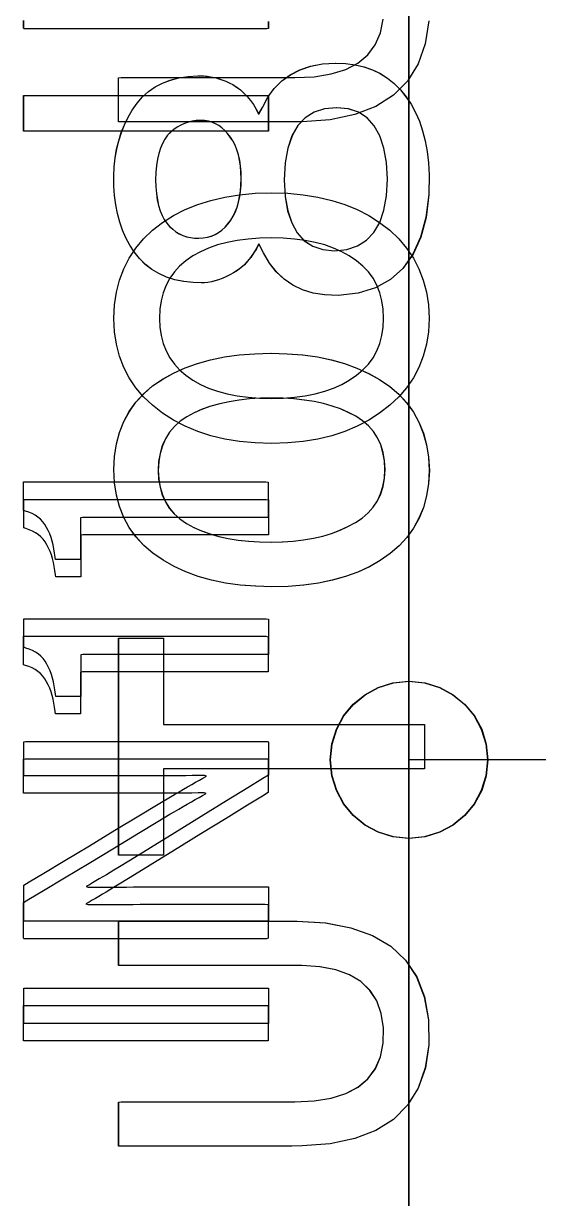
# Model space of a CAD drawing. Extents: x 1 to 47.7, y 0.2 to 35.
# Drawn here: x 34.5808 to 34.7445, y 12.3957 to 12.7694 of the extents above; entities that cross this region are included whole.
import ezdxf

# ---------------------------------------------------------------- set-up
doc = ezdxf.new("R2010")
doc.units = 0
doc.header["$MEASUREMENT"] = 0
for name, color, linetype in [('5_1___24__TARGET_LEDS___12', 7, 'CONTINUOUS'), ('6_2___8__INDEPENDENT_INPUT', 7, 'CONTINUOUS'), ('6_3___8__OPTOISO_INDEPENDE', 7, 'CONTINUOUS'), ('6_4___24__OPTOISO_INDEPEND', 7, 'CONTINUOUS'), ('6_5___8__INDEPENDENT_INPUT', 7, 'CONTINUOUS'), ('6_6___8__INDEPENDENT_INPUT', 7, 'CONTINUOUS'), ('6_7___8__OPTOISO_INDEPENDE', 7, 'CONTINUOUS'), ('6_8___8__OPTOISO_INDEPENDE', 7, 'CONTINUOUS')]:
    doc.layers.add(name, color=color, linetype=linetype)

msp = doc.modelspace()

# ---------------------------------------------------------------- linework, layer by layer
at = {"layer": '5_1___24__TARGET_LEDS___12'}
for points in [[(34.7534, 12.53515), (34.70342, 12.53515), (34.70344, 12.83514)], [(34.65869, 12.76995), (34.65869, 12.76859), (34.65869, 12.76779), (34.65815, 12.76765), (34.65311, 12.76765), (34.64394, 12.76765), (34.63206, 12.76765), (34.61886, 12.76765), (34.60577, 12.76765), (34.59419, 12.76765), (34.58552, 12.76765), (34.58119, 12.76765), (34.58095, 12.76787), (34.58095, 12.76881), (34.58095, 12.77031)], [(34.65869, 12.73515), (34.58095, 12.73515), (34.58095, 12.74643), (34.65869, 12.74643), (34.65869, 12.73515)], [(34.7534, 12.23515), (34.70342, 12.23515), (34.70344, 12.53515)], [(34.65869, 12.45133), (34.58095, 12.45133), (34.58095, 12.4626), (34.65869, 12.4626), (34.65869, 12.45133)]]:
    msp.add_lwpolyline(points, dxfattribs=at)
for points in [[(34.65869, 12.60671), (34.65641, 12.60671), (34.65034, 12.60671), (34.64165, 12.60671), (34.63151, 12.60671), (34.62107, 12.60671), (34.61151, 12.60671), (34.60398, 12.60671), (34.59966, 12.60671), (34.59907, 12.60658), (34.59907, 12.60561), (34.59907, 12.60392), (34.59907, 12.60178), (34.59907, 12.59944), (34.59907, 12.59717), (34.59907, 12.59522), (34.59907, 12.59386), (34.59907, 12.59335), (34.59876, 12.59335), (34.59794, 12.59335), (34.59677, 12.59335), (34.59541, 12.59335), (34.594, 12.59335), (34.59271, 12.59335), (34.5917, 12.59335), (34.59112, 12.59335), (34.59098, 12.59404), (34.59083, 12.59539), (34.59062, 12.5967), (34.59036, 12.59796), (34.59005, 12.59917), (34.58968, 12.60033), (34.58927, 12.60145), (34.58879, 12.60252), (34.58827, 12.60355), (34.58771, 12.6045), (34.58707, 12.60536), (34.58635, 12.60613), (34.58554, 12.60682), (34.58466, 12.60742), (34.5837, 12.60794), (34.58266, 12.60837), (34.58154, 12.60872), (34.58095, 12.60895), (34.58095, 12.60961), (34.58095, 12.61076), (34.58095, 12.61223), (34.58095, 12.61382), (34.58095, 12.61537), (34.58095, 12.6167), (34.58095, 12.61763), (34.58095, 12.61798), (34.58392, 12.61798), (34.59183, 12.61798), (34.60316, 12.61798), (34.61639, 12.61798), (34.63, 12.61798), (34.64247, 12.61798), (34.65228, 12.61798), (34.65792, 12.61798), (34.65869, 12.61787), (34.65869, 12.61705), (34.65869, 12.61563), (34.65869, 12.61382), (34.65869, 12.61185), (34.65869, 12.60993), (34.65869, 12.60829), (34.65869, 12.60714)], [(34.65869, 12.56873), (34.65641, 12.56873), (34.65034, 12.56873), (34.64165, 12.56873), (34.63151, 12.56873), (34.62107, 12.56873), (34.61151, 12.56873), (34.60398, 12.56873), (34.59966, 12.56873), (34.59907, 12.5686), (34.59907, 12.56763), (34.59907, 12.56595), (34.59907, 12.5638), (34.59907, 12.56146), (34.59907, 12.55919), (34.59907, 12.55724), (34.59907, 12.55588), (34.59907, 12.55537), (34.59876, 12.55537), (34.59794, 12.55537), (34.59677, 12.55537), (34.59541, 12.55537), (34.594, 12.55537), (34.59271, 12.55537), (34.5917, 12.55537), (34.59112, 12.55537), (34.59098, 12.55607), (34.59083, 12.55742), (34.59062, 12.55872), (34.59036, 12.55998), (34.59005, 12.56119), (34.58968, 12.56236), (34.58927, 12.56347), (34.58879, 12.56455), (34.58827, 12.56557), (34.58771, 12.56652), (34.58707, 12.56738), (34.58635, 12.56815), (34.58554, 12.56884), (34.58466, 12.56944), (34.5837, 12.56996), (34.58266, 12.57039), (34.58154, 12.57074), (34.58095, 12.57097), (34.58095, 12.57163), (34.58095, 12.57279), (34.58095, 12.57425), (34.58095, 12.57584), (34.58095, 12.5774), (34.58095, 12.57873), (34.58095, 12.57965), (34.58095, 12.58), (34.58392, 12.58), (34.59183, 12.58), (34.60316, 12.58), (34.61639, 12.58), (34.63, 12.58), (34.64247, 12.58), (34.65228, 12.58), (34.65792, 12.58), (34.65869, 12.57989), (34.65869, 12.57907), (34.65869, 12.57765), (34.65869, 12.57584), (34.65869, 12.57387), (34.65869, 12.57195), (34.65869, 12.57031), (34.65869, 12.56916)], [(34.70342, 12.56016), (34.70846, 12.55965), (34.71315, 12.55819), (34.7174, 12.55589), (34.7211, 12.55283), (34.72415, 12.54914), (34.72646, 12.54489), (34.72791, 12.5402), (34.72842, 12.53517), (34.72791, 12.53013), (34.72646, 12.52543), (34.72415, 12.52118), (34.7211, 12.51748), (34.7174, 12.51443), (34.71315, 12.51213), (34.70846, 12.51067), (34.70342, 12.51016), (34.69838, 12.51067), (34.69369, 12.51213), (34.68945, 12.51443), (34.68575, 12.51748), (34.68269, 12.52118), (34.68039, 12.52543), (34.67893, 12.53013), (34.67843, 12.53517), (34.67893, 12.5402), (34.68039, 12.54489), (34.68269, 12.54914), (34.68575, 12.55283), (34.68945, 12.55589), (34.69369, 12.55819), (34.69838, 12.55965)], [(34.65869, 12.53031), (34.65691, 12.52922), (34.65217, 12.5263), (34.64533, 12.52209), (34.6373, 12.51714), (34.62895, 12.512), (34.62118, 12.50722), (34.61485, 12.50332), (34.61086, 12.50086), (34.60958, 12.50008), (34.60836, 12.49935), (34.60717, 12.49864), (34.60602, 12.49796), (34.6049, 12.4973), (34.60382, 12.49667), (34.60278, 12.49605), (34.60177, 12.49546), (34.60079, 12.4949), (34.60142, 12.49466), (34.60329, 12.49467), (34.60522, 12.49467), (34.60721, 12.49468), (34.60926, 12.49469), (34.61137, 12.49471), (34.61353, 12.49472), (34.61576, 12.49474), (34.61805, 12.49477), (34.61947, 12.49477), (34.62309, 12.49477), (34.62854, 12.49477), (34.63508, 12.49477), (34.64199, 12.49477), (34.64853, 12.49477), (34.65398, 12.49477), (34.6576, 12.49477), (34.65869, 12.49476), (34.65869, 12.49426), (34.65869, 12.49311), (34.65869, 12.49153), (34.65869, 12.4897), (34.65869, 12.48783), (34.65869, 12.48612), (34.65869, 12.48477), (34.65869, 12.48396), (34.65815, 12.48383), (34.65311, 12.48383), (34.64394, 12.48383), (34.63206, 12.48383), (34.61886, 12.48383), (34.60577, 12.48383), (34.59419, 12.48383), (34.58552, 12.48383), (34.58119, 12.48383), (34.58095, 12.48404), (34.58095, 12.48499), (34.58095, 12.48648), (34.58095, 12.48831), (34.58095, 12.49028), (34.58095, 12.49218), (34.58095, 12.49379), (34.58095, 12.49491), (34.58095, 12.49533), (34.58268, 12.49637), (34.5873, 12.49916), (34.59395, 12.50317), (34.60176, 12.50788), (34.60989, 12.51278), (34.61746, 12.51735), (34.62362, 12.52107), (34.6275, 12.52341), (34.62883, 12.5242), (34.63027, 12.52504), (34.63166, 12.52585), (34.633, 12.52662), (34.63429, 12.52736), (34.63554, 12.52806), (34.63673, 12.52873), (34.63787, 12.52937), (34.63896, 12.52997), (34.63834, 12.5302), (34.63642, 12.53018), (34.63443, 12.53016), (34.6324, 12.53014), (34.63031, 12.53013), (34.62816, 12.53012), (34.62596, 12.53011), (34.62371, 12.53011), (34.6214, 12.5301), (34.61998, 12.5301), (34.61638, 12.5301), (34.61096, 12.5301), (34.60444, 12.5301), (34.59757, 12.5301), (34.59106, 12.5301), (34.58564, 12.5301), (34.58203, 12.5301), (34.58095, 12.53011), (34.58095, 12.53062), (34.58095, 12.53176), (34.58095, 12.53335), (34.58095, 12.53517), (34.58095, 12.53704), (34.58095, 12.53875), (34.58095, 12.54011), (34.58095, 12.54091), (34.58149, 12.54105), (34.58653, 12.54105), (34.5957, 12.54105), (34.60758, 12.54105), (34.62077, 12.54105), (34.63387, 12.54105), (34.64545, 12.54105), (34.65411, 12.54105), (34.65845, 12.54105), (34.65869, 12.54084), (34.65869, 12.53997), (34.65869, 12.53857), (34.65869, 12.53686), (34.65869, 12.53502), (34.65869, 12.53326), (34.65869, 12.53175), (34.65869, 12.53071)]]:
    msp.add_lwpolyline(points, close=True, dxfattribs=at)
at = {"layer": '6_2___8__INDEPENDENT_INPUT'}
msp.add_lwpolyline([(34.70967, 12.77022), (34.70852, 12.76288), (34.70626, 12.75649), (34.70289, 12.75105), (34.69841, 12.74655), (34.69281, 12.74301), (34.6861, 12.74042), (34.67828, 12.73877), (34.66935, 12.73808), (34.66605, 12.73805), (34.66105, 12.73805), (34.65339, 12.73805), (34.64414, 12.73805), (34.63436, 12.73805), (34.6251, 12.73805), (34.61744, 12.73805), (34.61244, 12.73805), (34.61107, 12.73807), (34.61107, 12.7388), (34.61107, 12.74035), (34.61107, 12.74245), (34.61107, 12.74485), (34.61107, 12.74728), (34.61107, 12.74946), (34.61107, 12.75114), (34.61107, 12.75205), (34.61185, 12.75214), (34.61616, 12.75214), (34.62333, 12.75214), (34.63229, 12.75214), (34.642, 12.75214), (34.65138, 12.75214), (34.6594, 12.75214), (34.66498, 12.75214), (34.66707, 12.75214), (34.67322, 12.75243), (34.67861, 12.75331), (34.68324, 12.75476), (34.68713, 12.7568), (34.69026, 12.75943), (34.69264, 12.76263), (34.69426, 12.76642), (34.69514, 12.77079)], dxfattribs=at)
for points in [[(34.65963, 12.71552), (34.6648, 12.71535), (34.66973, 12.71489), (34.6744, 12.71414), (34.67882, 12.7131), (34.683, 12.71178), (34.68692, 12.71017), (34.6906, 12.70827), (34.69402, 12.70608), (34.69722, 12.70359), (34.7001, 12.70086), (34.70261, 12.6979), (34.70474, 12.69473), (34.7065, 12.69133), (34.70789, 12.68772), (34.7089, 12.68389), (34.70954, 12.67985), (34.70981, 12.67558), (34.70954, 12.67135), (34.7089, 12.66734), (34.70789, 12.66356), (34.7065, 12.65999), (34.70474, 12.65664), (34.70261, 12.65352), (34.7001, 12.65062), (34.69722, 12.64794), (34.69402, 12.64546), (34.6906, 12.64322), (34.68692, 12.64127), (34.683, 12.63962), (34.67882, 12.63826), (34.6744, 12.6372), (34.66973, 12.63643), (34.6648, 12.63596), (34.65963, 12.63578), (34.65445, 12.63596), (34.64952, 12.63643), (34.64483, 12.6372), (34.64039, 12.63826), (34.63619, 12.63962), (34.63223, 12.64127), (34.62852, 12.64322), (34.62505, 12.64546), (34.62186, 12.64794), (34.61902, 12.65062), (34.61655, 12.65352), (34.61445, 12.65664), (34.61272, 12.65999), (34.61136, 12.66356), (34.61038, 12.66734), (34.60976, 12.67135), (34.60951, 12.67558), (34.60976, 12.67985), (34.61038, 12.68389), (34.61136, 12.68772), (34.61272, 12.69133), (34.61445, 12.69473), (34.61655, 12.6979), (34.61902, 12.70086), (34.62186, 12.70359), (34.62505, 12.70608), (34.62852, 12.70827), (34.63223, 12.71017), (34.63619, 12.71178), (34.64039, 12.7131), (34.64483, 12.71414), (34.64952, 12.71489), (34.65445, 12.71535)], [(34.65963, 12.70116), (34.65581, 12.70107), (34.65219, 12.7008), (34.64877, 12.70036), (34.64554, 12.69973), (34.64251, 12.69893), (34.63968, 12.69795), (34.63705, 12.69679), (34.63461, 12.69545), (34.6324, 12.69393), (34.63046, 12.69223), (34.62878, 12.69036), (34.62735, 12.68832), (34.62617, 12.68611), (34.62526, 12.68373), (34.62459, 12.68119), (34.62418, 12.67847), (34.62402, 12.67558), (34.62418, 12.67276), (34.62459, 12.67009), (34.62526, 12.66759), (34.62617, 12.66525), (34.62735, 12.66307), (34.62878, 12.66105), (34.63046, 12.6592), (34.6324, 12.6575), (34.63461, 12.65597), (34.63705, 12.6546), (34.63968, 12.65342), (34.64251, 12.65242), (34.64554, 12.6516), (34.64877, 12.65097), (34.65219, 12.65051), (34.65581, 12.65024), (34.65963, 12.65015), (34.6634, 12.65024), (34.66698, 12.65051), (34.67036, 12.65097), (34.67356, 12.6516), (34.67655, 12.65242), (34.67936, 12.65342), (34.68197, 12.6546), (34.68438, 12.65597), (34.68664, 12.6575), (34.68867, 12.6592), (34.69043, 12.66105), (34.69192, 12.66307), (34.69313, 12.66525), (34.69408, 12.66759), (34.69476, 12.67009), (34.69516, 12.67276), (34.6953, 12.67558), (34.69516, 12.67847), (34.69476, 12.68119), (34.69408, 12.68373), (34.69313, 12.68611), (34.69192, 12.68832), (34.69043, 12.69036), (34.68867, 12.69223), (34.68664, 12.69393), (34.68438, 12.69545), (34.68197, 12.69679), (34.67936, 12.69795), (34.67655, 12.69893), (34.67356, 12.69973), (34.67036, 12.70036), (34.66698, 12.7008), (34.6634, 12.70107)]]:
    msp.add_lwpolyline(points, close=True, dxfattribs=at)
at = {"layer": '6_3___8__OPTOISO_INDEPENDE'}
msp.add_lwpolyline([(34.70967, 12.77022), (34.70852, 12.76288), (34.70626, 12.75649), (34.70289, 12.75105), (34.69841, 12.74655), (34.69281, 12.74301), (34.6861, 12.74042), (34.67828, 12.73877), (34.66935, 12.73808), (34.66605, 12.73805), (34.66105, 12.73805), (34.65339, 12.73805), (34.64414, 12.73805), (34.63436, 12.73805), (34.6251, 12.73805), (34.61744, 12.73805), (34.61244, 12.73805), (34.61107, 12.73807), (34.61107, 12.7388), (34.61107, 12.74035), (34.61107, 12.74245), (34.61107, 12.74485), (34.61107, 12.74728), (34.61107, 12.74946), (34.61107, 12.75114), (34.61107, 12.75205), (34.61185, 12.75214), (34.61616, 12.75214), (34.62333, 12.75214), (34.63229, 12.75214), (34.642, 12.75214), (34.65138, 12.75214), (34.6594, 12.75214), (34.66498, 12.75214), (34.66707, 12.75214), (34.67322, 12.75243), (34.67861, 12.75331), (34.68324, 12.75476), (34.68713, 12.7568), (34.69026, 12.75943), (34.69264, 12.76263), (34.69426, 12.76642), (34.69514, 12.77079)], dxfattribs=at)
for points in [[(34.65963, 12.71552), (34.6648, 12.71535), (34.66973, 12.71489), (34.6744, 12.71414), (34.67882, 12.7131), (34.683, 12.71178), (34.68692, 12.71017), (34.6906, 12.70827), (34.69402, 12.70608), (34.69722, 12.70359), (34.7001, 12.70086), (34.70261, 12.6979), (34.70474, 12.69473), (34.7065, 12.69133), (34.70789, 12.68772), (34.7089, 12.68389), (34.70954, 12.67985), (34.70981, 12.67558), (34.70954, 12.67135), (34.7089, 12.66734), (34.70789, 12.66356), (34.7065, 12.65999), (34.70474, 12.65664), (34.70261, 12.65352), (34.7001, 12.65062), (34.69722, 12.64794), (34.69402, 12.64546), (34.6906, 12.64322), (34.68692, 12.64127), (34.683, 12.63962), (34.67882, 12.63826), (34.6744, 12.6372), (34.66973, 12.63643), (34.6648, 12.63596), (34.65963, 12.63578), (34.65445, 12.63596), (34.64952, 12.63643), (34.64483, 12.6372), (34.64039, 12.63826), (34.63619, 12.63962), (34.63223, 12.64127), (34.62852, 12.64322), (34.62505, 12.64546), (34.62186, 12.64794), (34.61902, 12.65062), (34.61655, 12.65352), (34.61445, 12.65664), (34.61272, 12.65999), (34.61136, 12.66356), (34.61038, 12.66734), (34.60976, 12.67135), (34.60951, 12.67558), (34.60976, 12.67985), (34.61038, 12.68389), (34.61136, 12.68772), (34.61272, 12.69133), (34.61445, 12.69473), (34.61655, 12.6979), (34.61902, 12.70086), (34.62186, 12.70359), (34.62505, 12.70608), (34.62852, 12.70827), (34.63223, 12.71017), (34.63619, 12.71178), (34.64039, 12.7131), (34.64483, 12.71414), (34.64952, 12.71489), (34.65445, 12.71535)], [(34.65963, 12.70116), (34.65581, 12.70107), (34.65219, 12.7008), (34.64877, 12.70036), (34.64554, 12.69973), (34.64251, 12.69893), (34.63968, 12.69795), (34.63705, 12.69679), (34.63461, 12.69545), (34.6324, 12.69393), (34.63046, 12.69223), (34.62878, 12.69036), (34.62735, 12.68832), (34.62617, 12.68611), (34.62526, 12.68373), (34.62459, 12.68119), (34.62418, 12.67847), (34.62402, 12.67558), (34.62418, 12.67276), (34.62459, 12.67009), (34.62526, 12.66759), (34.62617, 12.66525), (34.62735, 12.66307), (34.62878, 12.66105), (34.63046, 12.6592), (34.6324, 12.6575), (34.63461, 12.65597), (34.63705, 12.6546), (34.63968, 12.65342), (34.64251, 12.65242), (34.64554, 12.6516), (34.64877, 12.65097), (34.65219, 12.65051), (34.65581, 12.65024), (34.65963, 12.65015), (34.6634, 12.65024), (34.66698, 12.65051), (34.67036, 12.65097), (34.67356, 12.6516), (34.67655, 12.65242), (34.67936, 12.65342), (34.68197, 12.6546), (34.68438, 12.65597), (34.68664, 12.6575), (34.68867, 12.6592), (34.69043, 12.66105), (34.69192, 12.66307), (34.69313, 12.66525), (34.69408, 12.66759), (34.69476, 12.67009), (34.69516, 12.67276), (34.6953, 12.67558), (34.69516, 12.67847), (34.69476, 12.68119), (34.69408, 12.68373), (34.69313, 12.68611), (34.69192, 12.68832), (34.69043, 12.69036), (34.68867, 12.69223), (34.68664, 12.69393), (34.68438, 12.69545), (34.68197, 12.69679), (34.67936, 12.69795), (34.67655, 12.69893), (34.67356, 12.69973), (34.67036, 12.70036), (34.66698, 12.7008), (34.6634, 12.70107)]]:
    msp.add_lwpolyline(points, close=True, dxfattribs=at)
at = {"layer": '6_4___24__OPTOISO_INDEPEND'}
for points in [[(34.75327, 12.53516), (34.70329, 12.53516), (34.70331, 12.83515)], [(34.65858, 12.76996), (34.65858, 12.76861), (34.65858, 12.7678), (34.65804, 12.76767), (34.653, 12.76767), (34.64383, 12.76767), (34.63195, 12.76767), (34.61875, 12.76767), (34.60566, 12.76767), (34.59408, 12.76767), (34.58542, 12.76767), (34.58108, 12.76767), (34.58084, 12.76789), (34.58084, 12.76883), (34.58084, 12.77032)], [(34.65858, 12.73517), (34.58084, 12.73517), (34.58084, 12.74644), (34.65858, 12.74644), (34.65858, 12.73517)], [(34.75327, 12.23517), (34.70329, 12.23517), (34.70331, 12.53516)], [(34.65858, 12.44579), (34.58084, 12.44579), (34.58084, 12.45706), (34.65858, 12.45706), (34.65858, 12.44579)]]:
    msp.add_lwpolyline(points, dxfattribs=at)
for points in [[(34.65858, 12.61228), (34.6563, 12.61228), (34.65023, 12.61228), (34.64154, 12.61228), (34.6314, 12.61228), (34.62096, 12.61228), (34.6114, 12.61228), (34.60387, 12.61228), (34.59955, 12.61228), (34.59896, 12.61214), (34.59896, 12.61118), (34.59896, 12.60949), (34.59896, 12.60735), (34.59896, 12.60501), (34.59896, 12.60274), (34.59896, 12.60079), (34.59896, 12.59943), (34.59896, 12.59892), (34.59865, 12.59892), (34.59783, 12.59892), (34.59666, 12.59892), (34.5953, 12.59892), (34.59389, 12.59892), (34.5926, 12.59892), (34.59159, 12.59892), (34.59101, 12.59892), (34.59087, 12.59961), (34.59072, 12.60096), (34.59051, 12.60227), (34.59025, 12.60352), (34.58994, 12.60474), (34.58958, 12.6059), (34.58916, 12.60702), (34.58869, 12.60809), (34.58816, 12.60912), (34.5876, 12.61006), (34.58696, 12.61092), (34.58624, 12.6117), (34.58543, 12.61239), (34.58455, 12.61299), (34.58359, 12.61351), (34.58255, 12.61394), (34.58143, 12.61429), (34.58084, 12.61452), (34.58084, 12.61518), (34.58084, 12.61633), (34.58084, 12.61779), (34.58084, 12.61939), (34.58084, 12.62094), (34.58084, 12.62227), (34.58084, 12.6232), (34.58084, 12.62355), (34.58381, 12.62355), (34.59172, 12.62355), (34.60306, 12.62355), (34.61628, 12.62355), (34.62989, 12.62355), (34.64236, 12.62355), (34.65217, 12.62355), (34.65781, 12.62355), (34.65858, 12.62344), (34.65858, 12.62262), (34.65858, 12.6212), (34.65858, 12.61939), (34.65858, 12.61742), (34.65858, 12.6155), (34.65858, 12.61386), (34.65858, 12.61271)], [(34.65858, 12.56319), (34.6563, 12.56319), (34.65023, 12.56319), (34.64154, 12.56319), (34.6314, 12.56319), (34.62096, 12.56319), (34.6114, 12.56319), (34.60387, 12.56319), (34.59955, 12.56319), (34.59896, 12.56306), (34.59896, 12.56209), (34.59896, 12.5604), (34.59896, 12.55826), (34.59896, 12.55592), (34.59896, 12.55365), (34.59896, 12.5517), (34.59896, 12.55034), (34.59896, 12.54983), (34.59865, 12.54983), (34.59783, 12.54983), (34.59666, 12.54983), (34.5953, 12.54983), (34.59389, 12.54983), (34.5926, 12.54983), (34.59159, 12.54983), (34.59101, 12.54983), (34.59087, 12.55052), (34.59072, 12.55188), (34.59051, 12.55318), (34.59025, 12.55444), (34.58994, 12.55565), (34.58958, 12.55681), (34.58916, 12.55793), (34.58869, 12.55901), (34.58816, 12.56003), (34.5876, 12.56098), (34.58696, 12.56184), (34.58624, 12.56261), (34.58543, 12.5633), (34.58455, 12.5639), (34.58359, 12.56442), (34.58255, 12.56485), (34.58143, 12.5652), (34.58084, 12.56543), (34.58084, 12.56609), (34.58084, 12.56724), (34.58084, 12.56871), (34.58084, 12.5703), (34.58084, 12.57186), (34.58084, 12.57319), (34.58084, 12.57411), (34.58084, 12.57446), (34.58381, 12.57446), (34.59172, 12.57446), (34.60306, 12.57446), (34.61628, 12.57446), (34.62989, 12.57446), (34.64236, 12.57446), (34.65217, 12.57446), (34.65781, 12.57446), (34.65858, 12.57435), (34.65858, 12.57353), (34.65858, 12.57211), (34.65858, 12.5703), (34.65858, 12.56833), (34.65858, 12.56641), (34.65858, 12.56477), (34.65858, 12.56362)], [(34.70329, 12.56017), (34.70833, 12.55966), (34.71302, 12.55821), (34.71727, 12.5559), (34.72097, 12.55285), (34.72402, 12.54915), (34.72633, 12.5449), (34.72778, 12.54022), (34.72829, 12.53519), (34.72778, 12.53014), (34.72633, 12.52544), (34.72402, 12.52119), (34.72097, 12.51749), (34.71727, 12.51444), (34.71302, 12.51214), (34.70833, 12.51068), (34.70329, 12.51018), (34.69825, 12.51068), (34.69356, 12.51214), (34.68932, 12.51444), (34.68562, 12.51749), (34.68256, 12.52119), (34.68026, 12.52544), (34.6788, 12.53014), (34.6783, 12.53519), (34.6788, 12.54022), (34.68026, 12.5449), (34.68256, 12.54915), (34.68562, 12.55285), (34.68932, 12.5559), (34.69356, 12.55821), (34.69825, 12.55966)], [(34.65858, 12.52477), (34.6568, 12.52367), (34.65206, 12.52075), (34.64523, 12.51654), (34.63719, 12.5116), (34.62885, 12.50646), (34.62107, 12.50167), (34.61474, 12.49778), (34.61075, 12.49532), (34.60947, 12.49454), (34.60825, 12.49381), (34.60706, 12.4931), (34.60591, 12.49242), (34.6048, 12.49176), (34.60371, 12.49113), (34.60267, 12.49051), (34.60166, 12.48992), (34.60068, 12.48936), (34.60131, 12.48912), (34.60318, 12.48913), (34.60511, 12.48913), (34.6071, 12.48914), (34.60915, 12.48915), (34.61126, 12.48917), (34.61343, 12.48918), (34.61565, 12.4892), (34.61794, 12.48923), (34.61937, 12.48923), (34.62298, 12.48923), (34.62843, 12.48923), (34.63497, 12.48923), (34.64188, 12.48923), (34.64842, 12.48923), (34.65387, 12.48923), (34.65749, 12.48923), (34.65858, 12.48922), (34.65858, 12.48872), (34.65858, 12.48757), (34.65858, 12.48599), (34.65858, 12.48416), (34.65858, 12.48229), (34.65858, 12.48058), (34.65858, 12.47922), (34.65858, 12.47842), (34.65804, 12.47829), (34.653, 12.47829), (34.64383, 12.47829), (34.63195, 12.47829), (34.61875, 12.47829), (34.60566, 12.47829), (34.59408, 12.47829), (34.58542, 12.47829), (34.58108, 12.47829), (34.58084, 12.4785), (34.58084, 12.47945), (34.58084, 12.48094), (34.58084, 12.48277), (34.58084, 12.48474), (34.58084, 12.48664), (34.58084, 12.48825), (34.58084, 12.48937), (34.58084, 12.48979), (34.58257, 12.49083), (34.58719, 12.49362), (34.59384, 12.49763), (34.60166, 12.50234), (34.60978, 12.50724), (34.61735, 12.51181), (34.62351, 12.51552), (34.62739, 12.51787), (34.62872, 12.51866), (34.63016, 12.5195), (34.63155, 12.52031), (34.63289, 12.52108), (34.63419, 12.52182), (34.63543, 12.52252), (34.63662, 12.52319), (34.63776, 12.52383), (34.63886, 12.52443), (34.63823, 12.52466), (34.63631, 12.52464), (34.63433, 12.52462), (34.63229, 12.5246), (34.6302, 12.52459), (34.62806, 12.52458), (34.62586, 12.52457), (34.6236, 12.52457), (34.62129, 12.52456), (34.61987, 12.52456), (34.61627, 12.52456), (34.61085, 12.52456), (34.60434, 12.52456), (34.59746, 12.52456), (34.59095, 12.52456), (34.58553, 12.52456), (34.58193, 12.52456), (34.58084, 12.52457), (34.58084, 12.52508), (34.58084, 12.52622), (34.58084, 12.52781), (34.58084, 12.52963), (34.58084, 12.5315), (34.58084, 12.53321), (34.58084, 12.53457), (34.58084, 12.53537), (34.58138, 12.53551), (34.58642, 12.53551), (34.59559, 12.53551), (34.60747, 12.53551), (34.62067, 12.53551), (34.63376, 12.53551), (34.64534, 12.53551), (34.65401, 12.53551), (34.65834, 12.53551), (34.65858, 12.5353), (34.65858, 12.53443), (34.65858, 12.53303), (34.65858, 12.53132), (34.65858, 12.52948), (34.65858, 12.52771), (34.65858, 12.5262), (34.65858, 12.52516)]]:
    msp.add_lwpolyline(points, close=True, dxfattribs=at)
at = {"layer": '6_5___8__INDEPENDENT_INPUT'}
for points in [[(34.67993, 12.75679), (34.68316, 12.75663), (34.6862, 12.75621), (34.68905, 12.75554), (34.69173, 12.75461), (34.69422, 12.75342), (34.69653, 12.75197), (34.69866, 12.75027), (34.70061, 12.7483), (34.70239, 12.74609), (34.704, 12.74368), (34.70542, 12.74106), (34.70664, 12.73825), (34.70766, 12.73525), (34.70849, 12.73204), (34.70911, 12.72864), (34.70954, 12.72504), (34.70977, 12.72125), (34.70964, 12.71499), (34.70874, 12.70771), (34.70706, 12.70137), (34.70462, 12.69596), (34.70141, 12.69148), (34.69743, 12.68794), (34.69268, 12.68532), (34.68716, 12.68364), (34.68087, 12.68289), (34.67652, 12.68302), (34.67285, 12.68362), (34.66948, 12.68465), (34.66641, 12.68613), (34.66364, 12.68804), (34.66117, 12.69039), (34.65899, 12.69318), (34.65713, 12.6964), (34.65565, 12.69928), (34.65482, 12.69772), (34.65394, 12.69627), (34.65301, 12.69494), (34.65203, 12.69373), (34.651, 12.69264), (34.64991, 12.69166), (34.64877, 12.6908), (34.64758, 12.69006), (34.64636, 12.6894), (34.64516, 12.6888), (34.64398, 12.68827), (34.64282, 12.68783), (34.64168, 12.68747), (34.64055, 12.6872), (34.63944, 12.687), (34.63835, 12.68689), (34.63728, 12.68686), (34.63471, 12.68695), (34.63171, 12.68729), (34.6289, 12.68787), (34.62627, 12.68872), (34.62384, 12.68981), (34.6216, 12.69116), (34.61955, 12.69276), (34.61769, 12.69461), (34.61602, 12.69671), (34.61461, 12.6989), (34.61338, 12.70121), (34.61231, 12.70364), (34.61142, 12.7062), (34.61069, 12.70889), (34.61014, 12.71169), (34.60976, 12.71463), (34.60955, 12.71768), (34.60952, 12.7208), (34.60965, 12.72376), (34.60996, 12.72662), (34.61044, 12.72939), (34.61109, 12.73206), (34.61191, 12.73465), (34.6129, 12.73714), (34.61406, 12.73953), (34.6154, 12.74183), (34.61691, 12.74402), (34.61862, 12.74599), (34.62053, 12.7477), (34.62265, 12.74917), (34.62497, 12.75038), (34.62749, 12.75135), (34.63021, 12.75207), (34.63313, 12.75254), (34.63626, 12.75276), (34.63714, 12.75276), (34.63763, 12.75274), (34.63814, 12.75271), (34.63866, 12.75266), (34.63919, 12.7526), (34.63973, 12.75253), (34.64028, 12.75244), (34.64084, 12.75234), (34.64142, 12.75223), (34.64203, 12.75208), (34.64264, 12.7519), (34.64326, 12.75171), (34.64388, 12.75149), (34.6445, 12.75125), (34.64513, 12.75099), (34.64576, 12.7507), (34.64639, 12.7504), (34.64731, 12.74991), (34.64856, 12.74913), (34.64975, 12.74824), (34.65087, 12.74724), (34.65194, 12.74613), (34.65294, 12.7449), (34.65388, 12.74357), (34.65475, 12.74213), (34.65557, 12.74058), (34.65679, 12.74267), (34.65848, 12.7459), (34.66052, 12.74871), (34.66289, 12.7511), (34.66562, 12.75308), (34.66868, 12.75463), (34.67209, 12.75577), (34.67584, 12.75649)], [(34.68035, 12.74254), (34.6765, 12.74221), (34.67316, 12.74116), (34.67032, 12.73939), (34.66799, 12.73689), (34.66616, 12.73368), (34.66484, 12.72974), (34.66401, 12.72507), (34.6637, 12.71969), (34.664, 12.71439), (34.66479, 12.7098), (34.66607, 12.70592), (34.66782, 12.70274), (34.67006, 12.70027), (34.67278, 12.6985), (34.67598, 12.69744), (34.67966, 12.69709), (34.68356, 12.6975), (34.68694, 12.69861), (34.68981, 12.70041), (34.69217, 12.7029), (34.69403, 12.70609), (34.69537, 12.70997), (34.6962, 12.71455), (34.69652, 12.71981), (34.69618, 12.72514), (34.69536, 12.72976), (34.69406, 12.73366), (34.69228, 12.73686), (34.69002, 12.73934), (34.68727, 12.74112), (34.68405, 12.74219)], [(34.63711, 12.73854), (34.63576, 12.73848), (34.63445, 12.73831), (34.63319, 12.73801), (34.63197, 12.73761), (34.63081, 12.73708), (34.62969, 12.73644), (34.62861, 12.73569), (34.62759, 12.73481), (34.62661, 12.7338), (34.62575, 12.7326), (34.62499, 12.73124), (34.62435, 12.72972), (34.62382, 12.72803), (34.62339, 12.72619), (34.62309, 12.72418), (34.62289, 12.72202), (34.6228, 12.71969), (34.62288, 12.71739), (34.62307, 12.71525), (34.62336, 12.71327), (34.62375, 12.71146), (34.62425, 12.70981), (34.62486, 12.70832), (34.62556, 12.70699), (34.62637, 12.70582), (34.62728, 12.70481), (34.62825, 12.70391), (34.62928, 12.70313), (34.63035, 12.70248), (34.63149, 12.70196), (34.63268, 12.70156), (34.63392, 12.70128), (34.63522, 12.70113), (34.63657, 12.7011), (34.63795, 12.70117), (34.63927, 12.70138), (34.64052, 12.70174), (34.6417, 12.70223), (34.64283, 12.70287), (34.64389, 12.70365), (34.64488, 12.70457), (34.64581, 12.70563), (34.64668, 12.70682), (34.64746, 12.7081), (34.64813, 12.70948), (34.6487, 12.71097), (34.64917, 12.71256), (34.64953, 12.71425), (34.64979, 12.71605), (34.64995, 12.71795), (34.65, 12.71995), (34.64994, 12.72204), (34.64978, 12.724), (34.64952, 12.72585), (34.64914, 12.72757), (34.64866, 12.72917), (34.64807, 12.73065), (34.64737, 12.73201), (34.64656, 12.73324), (34.64569, 12.73435), (34.64481, 12.73533), (34.64387, 12.73618), (34.64287, 12.7369), (34.64183, 12.73749), (34.64073, 12.73795), (34.63957, 12.73828), (34.63837, 12.73847)], [(34.65949, 12.66447), (34.66464, 12.66434), (34.66955, 12.66395), (34.67422, 12.6633), (34.67865, 12.66239), (34.68284, 12.66122), (34.68679, 12.65979), (34.69051, 12.6581), (34.69399, 12.65615), (34.69722, 12.65393), (34.7001, 12.65146), (34.70261, 12.64873), (34.70474, 12.64577), (34.7065, 12.64255), (34.70789, 12.63909), (34.7089, 12.63538), (34.70954, 12.63142), (34.70981, 12.62722), (34.70955, 12.62306), (34.70891, 12.61914), (34.70791, 12.61546), (34.70653, 12.61203), (34.70479, 12.60885), (34.70267, 12.60591), (34.70019, 12.60321), (34.69734, 12.60075), (34.69416, 12.59854), (34.69073, 12.59659), (34.68706, 12.5949), (34.68313, 12.59347), (34.67896, 12.5923), (34.67454, 12.59139), (34.66986, 12.59074), (34.66494, 12.59035), (34.65976, 12.59022), (34.6546, 12.59036), (34.64968, 12.59075), (34.645, 12.59141), (34.64056, 12.59233), (34.63636, 12.59352), (34.6324, 12.59497), (34.62868, 12.59668), (34.6252, 12.59866), (34.62196, 12.6009), (34.61907, 12.60338), (34.61656, 12.6061), (34.61444, 12.60907), (34.61269, 12.61227), (34.61132, 12.61571), (34.61034, 12.61939), (34.60973, 12.62331), (34.60951, 12.62748), (34.60976, 12.63168), (34.61038, 12.63563), (34.61136, 12.63933), (34.61272, 12.64279), (34.61445, 12.64599), (34.61655, 12.64893), (34.61902, 12.65163), (34.62186, 12.65408), (34.62504, 12.65626), (34.62848, 12.65819), (34.63217, 12.65985), (34.6361, 12.66126), (34.64028, 12.66242), (34.64471, 12.66332), (34.64939, 12.66396), (34.65432, 12.66434)], [(34.65976, 12.65024), (34.65614, 12.65017), (34.65268, 12.64995), (34.64936, 12.64959), (34.6462, 12.64908), (34.6432, 12.64842), (34.64034, 12.64762), (34.63764, 12.64667), (34.63509, 12.64558), (34.63271, 12.64432), (34.63061, 12.64286), (34.62878, 12.6412), (34.62722, 12.63935), (34.62595, 12.63731), (34.62495, 12.63508), (34.62423, 12.63265), (34.62378, 12.63003), (34.62362, 12.62722), (34.62378, 12.62445), (34.62422, 12.62187), (34.62493, 12.61948), (34.62592, 12.61728), (34.62718, 12.61526), (34.62871, 12.61344), (34.63052, 12.61181), (34.63259, 12.61036), (34.63492, 12.6091), (34.63742, 12.60798), (34.64009, 12.60702), (34.64291, 12.60621), (34.6459, 12.60555), (34.64905, 12.60505), (34.65237, 12.60469), (34.65585, 12.6045), (34.65949, 12.60445), (34.66309, 12.60453), (34.66653, 12.60476), (34.66982, 12.60514), (34.67295, 12.60568), (34.67593, 12.60636), (34.67875, 12.60721), (34.68141, 12.6082), (34.68392, 12.60935), (34.68631, 12.61064), (34.68848, 12.61209), (34.69037, 12.61373), (34.69198, 12.61556), (34.6933, 12.61757), (34.69433, 12.61977), (34.69507, 12.62215), (34.69553, 12.62472), (34.69571, 12.62748), (34.69554, 12.63029), (34.69508, 12.6329), (34.69435, 12.63532), (34.69333, 12.63754), (34.69203, 12.63957), (34.69044, 12.6414), (34.68858, 12.64303), (34.68643, 12.64446), (34.68407, 12.64569), (34.68159, 12.64676), (34.67895, 12.64768), (34.67615, 12.64847), (34.6732, 12.64911), (34.67008, 12.6496), (34.6668, 12.64996), (34.66336, 12.65017)], [(34.66774, 12.48387), (34.67686, 12.48332), (34.68486, 12.4818), (34.69176, 12.47932), (34.69754, 12.47589), (34.70221, 12.47149), (34.70577, 12.46613), (34.70821, 12.45982), (34.70955, 12.45254), (34.70967, 12.44451), (34.70852, 12.43717), (34.70626, 12.43078), (34.70289, 12.42534), (34.69841, 12.42084), (34.69281, 12.4173), (34.6861, 12.41471), (34.67828, 12.41306), (34.66935, 12.41237), (34.66605, 12.41234), (34.66105, 12.41234), (34.65339, 12.41234), (34.64414, 12.41234), (34.63436, 12.41234), (34.6251, 12.41234), (34.61744, 12.41234), (34.61244, 12.41234), (34.61107, 12.41236), (34.61107, 12.41309), (34.61107, 12.41463), (34.61107, 12.41674), (34.61107, 12.41914), (34.61107, 12.42157), (34.61107, 12.42375), (34.61107, 12.42543), (34.61107, 12.42634), (34.61185, 12.42643), (34.61616, 12.42643), (34.62333, 12.42643), (34.63229, 12.42643), (34.642, 12.42643), (34.65138, 12.42643), (34.6594, 12.42643), (34.66498, 12.42643), (34.66707, 12.42643), (34.67322, 12.42672), (34.67861, 12.4276), (34.68324, 12.42905), (34.68713, 12.43109), (34.69026, 12.43372), (34.69264, 12.43692), (34.69426, 12.44071), (34.69514, 12.44508), (34.69522, 12.44997), (34.69452, 12.45454), (34.69309, 12.4585), (34.69094, 12.46187), (34.68806, 12.46465), (34.68445, 12.46683), (34.68012, 12.46841), (34.67506, 12.46939), (34.66927, 12.46978), (34.66664, 12.46978), (34.66158, 12.46978), (34.65384, 12.46978), (34.64449, 12.46978), (34.6346, 12.46978), (34.62525, 12.46978), (34.61751, 12.46978), (34.61246, 12.46978), (34.61107, 12.4698), (34.61107, 12.47053), (34.61107, 12.47208), (34.61107, 12.47418), (34.61107, 12.47658), (34.61107, 12.47901), (34.61107, 12.48119), (34.61107, 12.48287), (34.61107, 12.48378), (34.61186, 12.48387), (34.61622, 12.48387), (34.62348, 12.48387), (34.63255, 12.48387), (34.64236, 12.48387), (34.65186, 12.48387), (34.65997, 12.48387), (34.66562, 12.48387)]]:
    msp.add_lwpolyline(points, close=True, dxfattribs=at)
msp.add_lwpolyline([(34.62531, 12.5464), (34.70825, 12.5464), (34.70825, 12.53231), (34.62531, 12.53231), (34.62531, 12.50484), (34.61107, 12.50484), (34.61107, 12.57389), (34.62531, 12.57389), (34.62531, 12.5464)], dxfattribs=at)
at = {"layer": '6_6___8__INDEPENDENT_INPUT'}
msp.add_lwpolyline([(34.70967, 12.77022), (34.70852, 12.76288), (34.70626, 12.75649), (34.70289, 12.75105), (34.69841, 12.74655), (34.69281, 12.74301), (34.6861, 12.74042), (34.67828, 12.73877), (34.66935, 12.73808), (34.66605, 12.73805), (34.66105, 12.73805), (34.65339, 12.73805), (34.64414, 12.73805), (34.63436, 12.73805), (34.6251, 12.73805), (34.61744, 12.73805), (34.61244, 12.73805), (34.61107, 12.73807), (34.61107, 12.7388), (34.61107, 12.74035), (34.61107, 12.74245), (34.61107, 12.74485), (34.61107, 12.74728), (34.61107, 12.74946), (34.61107, 12.75114), (34.61107, 12.75205), (34.61185, 12.75214), (34.61616, 12.75214), (34.62333, 12.75214), (34.63229, 12.75214), (34.642, 12.75214), (34.65138, 12.75214), (34.6594, 12.75214), (34.66498, 12.75214), (34.66707, 12.75214), (34.67322, 12.75243), (34.67861, 12.75331), (34.68324, 12.75476), (34.68713, 12.7568), (34.69026, 12.75943), (34.69264, 12.76263), (34.69426, 12.76642), (34.69514, 12.77079)], dxfattribs=at)
for points in [[(34.65963, 12.71552), (34.6648, 12.71535), (34.66973, 12.71489), (34.6744, 12.71414), (34.67882, 12.7131), (34.683, 12.71178), (34.68692, 12.71017), (34.6906, 12.70827), (34.69402, 12.70608), (34.69722, 12.70359), (34.7001, 12.70086), (34.70261, 12.6979), (34.70474, 12.69473), (34.7065, 12.69133), (34.70789, 12.68772), (34.7089, 12.68389), (34.70954, 12.67985), (34.70981, 12.67558), (34.70954, 12.67135), (34.7089, 12.66734), (34.70789, 12.66356), (34.7065, 12.65999), (34.70474, 12.65664), (34.70261, 12.65352), (34.7001, 12.65062), (34.69722, 12.64794), (34.69402, 12.64546), (34.6906, 12.64322), (34.68692, 12.64127), (34.683, 12.63962), (34.67882, 12.63826), (34.6744, 12.6372), (34.66973, 12.63643), (34.6648, 12.63596), (34.65963, 12.63578), (34.65445, 12.63596), (34.64952, 12.63643), (34.64483, 12.6372), (34.64039, 12.63826), (34.63619, 12.63962), (34.63223, 12.64127), (34.62852, 12.64322), (34.62505, 12.64546), (34.62186, 12.64794), (34.61902, 12.65062), (34.61655, 12.65352), (34.61445, 12.65664), (34.61272, 12.65999), (34.61136, 12.66356), (34.61038, 12.66734), (34.60976, 12.67135), (34.60951, 12.67558), (34.60976, 12.67985), (34.61038, 12.68389), (34.61136, 12.68772), (34.61272, 12.69133), (34.61445, 12.69473), (34.61655, 12.6979), (34.61902, 12.70086), (34.62186, 12.70359), (34.62505, 12.70608), (34.62852, 12.70827), (34.63223, 12.71017), (34.63619, 12.71178), (34.64039, 12.7131), (34.64483, 12.71414), (34.64952, 12.71489), (34.65445, 12.71535)], [(34.65963, 12.70116), (34.65581, 12.70107), (34.65219, 12.7008), (34.64877, 12.70036), (34.64554, 12.69973), (34.64251, 12.69893), (34.63968, 12.69795), (34.63705, 12.69679), (34.63461, 12.69545), (34.6324, 12.69393), (34.63046, 12.69223), (34.62878, 12.69036), (34.62735, 12.68832), (34.62617, 12.68611), (34.62526, 12.68373), (34.62459, 12.68119), (34.62418, 12.67847), (34.62402, 12.67558), (34.62418, 12.67276), (34.62459, 12.67009), (34.62526, 12.66759), (34.62617, 12.66525), (34.62735, 12.66307), (34.62878, 12.66105), (34.63046, 12.6592), (34.6324, 12.6575), (34.63461, 12.65597), (34.63705, 12.6546), (34.63968, 12.65342), (34.64251, 12.65242), (34.64554, 12.6516), (34.64877, 12.65097), (34.65219, 12.65051), (34.65581, 12.65024), (34.65963, 12.65015), (34.6634, 12.65024), (34.66698, 12.65051), (34.67036, 12.65097), (34.67356, 12.6516), (34.67655, 12.65242), (34.67936, 12.65342), (34.68197, 12.6546), (34.68438, 12.65597), (34.68664, 12.6575), (34.68867, 12.6592), (34.69043, 12.66105), (34.69192, 12.66307), (34.69313, 12.66525), (34.69408, 12.66759), (34.69476, 12.67009), (34.69516, 12.67276), (34.6953, 12.67558), (34.69516, 12.67847), (34.69476, 12.68119), (34.69408, 12.68373), (34.69313, 12.68611), (34.69192, 12.68832), (34.69043, 12.69036), (34.68867, 12.69223), (34.68664, 12.69393), (34.68438, 12.69545), (34.68197, 12.69679), (34.67936, 12.69795), (34.67655, 12.69893), (34.67356, 12.69973), (34.67036, 12.70036), (34.66698, 12.7008), (34.6634, 12.70107)]]:
    msp.add_lwpolyline(points, close=True, dxfattribs=at)
at = {"layer": '6_7___8__OPTOISO_INDEPENDE'}
msp.add_lwpolyline([(34.70967, 12.77022), (34.70852, 12.76288), (34.70626, 12.75649), (34.70289, 12.75105), (34.69841, 12.74655), (34.69281, 12.74301), (34.6861, 12.74042), (34.67828, 12.73877), (34.66935, 12.73808), (34.66605, 12.73805), (34.66105, 12.73805), (34.65339, 12.73805), (34.64414, 12.73805), (34.63436, 12.73805), (34.6251, 12.73805), (34.61744, 12.73805), (34.61244, 12.73805), (34.61107, 12.73807), (34.61107, 12.7388), (34.61107, 12.74035), (34.61107, 12.74245), (34.61107, 12.74485), (34.61107, 12.74728), (34.61107, 12.74946), (34.61107, 12.75114), (34.61107, 12.75205), (34.61185, 12.75214), (34.61616, 12.75214), (34.62333, 12.75214), (34.63229, 12.75214), (34.642, 12.75214), (34.65138, 12.75214), (34.6594, 12.75214), (34.66498, 12.75214), (34.66707, 12.75214), (34.67322, 12.75243), (34.67861, 12.75331), (34.68324, 12.75476), (34.68713, 12.7568), (34.69026, 12.75943), (34.69264, 12.76263), (34.69426, 12.76642), (34.69514, 12.77079)], dxfattribs=at)
for points in [[(34.65963, 12.71552), (34.6648, 12.71535), (34.66973, 12.71489), (34.6744, 12.71414), (34.67882, 12.7131), (34.683, 12.71178), (34.68692, 12.71017), (34.6906, 12.70827), (34.69402, 12.70608), (34.69722, 12.70359), (34.7001, 12.70086), (34.70261, 12.6979), (34.70474, 12.69473), (34.7065, 12.69133), (34.70789, 12.68772), (34.7089, 12.68389), (34.70954, 12.67985), (34.70981, 12.67558), (34.70954, 12.67135), (34.7089, 12.66734), (34.70789, 12.66356), (34.7065, 12.65999), (34.70474, 12.65664), (34.70261, 12.65352), (34.7001, 12.65062), (34.69722, 12.64794), (34.69402, 12.64546), (34.6906, 12.64322), (34.68692, 12.64127), (34.683, 12.63962), (34.67882, 12.63826), (34.6744, 12.6372), (34.66973, 12.63643), (34.6648, 12.63596), (34.65963, 12.63578), (34.65445, 12.63596), (34.64952, 12.63643), (34.64483, 12.6372), (34.64039, 12.63826), (34.63619, 12.63962), (34.63223, 12.64127), (34.62852, 12.64322), (34.62505, 12.64546), (34.62186, 12.64794), (34.61902, 12.65062), (34.61655, 12.65352), (34.61445, 12.65664), (34.61272, 12.65999), (34.61136, 12.66356), (34.61038, 12.66734), (34.60976, 12.67135), (34.60951, 12.67558), (34.60976, 12.67985), (34.61038, 12.68389), (34.61136, 12.68772), (34.61272, 12.69133), (34.61445, 12.69473), (34.61655, 12.6979), (34.61902, 12.70086), (34.62186, 12.70359), (34.62505, 12.70608), (34.62852, 12.70827), (34.63223, 12.71017), (34.63619, 12.71178), (34.64039, 12.7131), (34.64483, 12.71414), (34.64952, 12.71489), (34.65445, 12.71535)], [(34.65963, 12.70116), (34.65581, 12.70107), (34.65219, 12.7008), (34.64877, 12.70036), (34.64554, 12.69973), (34.64251, 12.69893), (34.63968, 12.69795), (34.63705, 12.69679), (34.63461, 12.69545), (34.6324, 12.69393), (34.63046, 12.69223), (34.62878, 12.69036), (34.62735, 12.68832), (34.62617, 12.68611), (34.62526, 12.68373), (34.62459, 12.68119), (34.62418, 12.67847), (34.62402, 12.67558), (34.62418, 12.67276), (34.62459, 12.67009), (34.62526, 12.66759), (34.62617, 12.66525), (34.62735, 12.66307), (34.62878, 12.66105), (34.63046, 12.6592), (34.6324, 12.6575), (34.63461, 12.65597), (34.63705, 12.6546), (34.63968, 12.65342), (34.64251, 12.65242), (34.64554, 12.6516), (34.64877, 12.65097), (34.65219, 12.65051), (34.65581, 12.65024), (34.65963, 12.65015), (34.6634, 12.65024), (34.66698, 12.65051), (34.67036, 12.65097), (34.67356, 12.6516), (34.67655, 12.65242), (34.67936, 12.65342), (34.68197, 12.6546), (34.68438, 12.65597), (34.68664, 12.6575), (34.68867, 12.6592), (34.69043, 12.66105), (34.69192, 12.66307), (34.69313, 12.66525), (34.69408, 12.66759), (34.69476, 12.67009), (34.69516, 12.67276), (34.6953, 12.67558), (34.69516, 12.67847), (34.69476, 12.68119), (34.69408, 12.68373), (34.69313, 12.68611), (34.69192, 12.68832), (34.69043, 12.69036), (34.68867, 12.69223), (34.68664, 12.69393), (34.68438, 12.69545), (34.68197, 12.69679), (34.67936, 12.69795), (34.67655, 12.69893), (34.67356, 12.69973), (34.67036, 12.70036), (34.66698, 12.7008), (34.6634, 12.70107)]]:
    msp.add_lwpolyline(points, close=True, dxfattribs=at)
at = {"layer": '6_8___8__OPTOISO_INDEPENDE'}
for points in [[(34.67996, 12.75679), (34.68318, 12.75663), (34.68622, 12.75621), (34.68908, 12.75554), (34.69176, 12.75461), (34.69425, 12.75342), (34.69656, 12.75197), (34.69869, 12.75027), (34.70064, 12.7483), (34.70242, 12.74609), (34.70403, 12.74368), (34.70545, 12.74106), (34.70667, 12.73825), (34.70769, 12.73525), (34.70851, 12.73204), (34.70914, 12.72864), (34.70957, 12.72504), (34.7098, 12.72125), (34.70967, 12.71499), (34.70876, 12.70771), (34.70709, 12.70137), (34.70465, 12.69596), (34.70144, 12.69148), (34.69745, 12.68794), (34.6927, 12.68532), (34.68718, 12.68364), (34.68089, 12.68289), (34.67655, 12.68302), (34.67288, 12.68362), (34.66951, 12.68465), (34.66644, 12.68613), (34.66366, 12.68804), (34.66119, 12.69039), (34.65902, 12.69318), (34.65715, 12.6964), (34.65567, 12.69928), (34.65485, 12.69772), (34.65397, 12.69627), (34.65304, 12.69494), (34.65206, 12.69373), (34.65102, 12.69264), (34.64994, 12.69166), (34.6488, 12.6908), (34.64761, 12.69006), (34.64639, 12.6894), (34.64519, 12.6888), (34.64401, 12.68827), (34.64285, 12.68783), (34.64171, 12.68747), (34.64058, 12.6872), (34.63947, 12.687), (34.63838, 12.68689), (34.63731, 12.68686), (34.63474, 12.68695), (34.63174, 12.68729), (34.62892, 12.68787), (34.6263, 12.68872), (34.62387, 12.68981), (34.62163, 12.69116), (34.61958, 12.69276), (34.61772, 12.69461), (34.61605, 12.69671), (34.61464, 12.6989), (34.6134, 12.70121), (34.61234, 12.70364), (34.61144, 12.7062), (34.61072, 12.70889), (34.61017, 12.71169), (34.60979, 12.71463), (34.60958, 12.71768), (34.60954, 12.7208), (34.60968, 12.72376), (34.60999, 12.72662), (34.61046, 12.72939), (34.61111, 12.73206), (34.61193, 12.73465), (34.61293, 12.73714), (34.61409, 12.73953), (34.61542, 12.74183), (34.61694, 12.74402), (34.61865, 12.74599), (34.62056, 12.7477), (34.62268, 12.74917), (34.62499, 12.75038), (34.62751, 12.75135), (34.63023, 12.75207), (34.63316, 12.75254), (34.63628, 12.75276), (34.63716, 12.75276), (34.63766, 12.75274), (34.63817, 12.75271), (34.63869, 12.75266), (34.63922, 12.7526), (34.63976, 12.75253), (34.64031, 12.75244), (34.64087, 12.75234), (34.64144, 12.75223), (34.64205, 12.75208), (34.64267, 12.7519), (34.64329, 12.75171), (34.64391, 12.75149), (34.64453, 12.75125), (34.64516, 12.75099), (34.64579, 12.7507), (34.64642, 12.7504), (34.64734, 12.74991), (34.64859, 12.74913), (34.64977, 12.74824), (34.6509, 12.74724), (34.65196, 12.74613), (34.65296, 12.7449), (34.6539, 12.74357), (34.65478, 12.74213), (34.65559, 12.74058), (34.65681, 12.74267), (34.65851, 12.7459), (34.66054, 12.74871), (34.66292, 12.7511), (34.66564, 12.75308), (34.66871, 12.75463), (34.67212, 12.75577), (34.67587, 12.75649)], [(34.68038, 12.74254), (34.67653, 12.74221), (34.67319, 12.74116), (34.67035, 12.73939), (34.66802, 12.73689), (34.66619, 12.73368), (34.66486, 12.72974), (34.66404, 12.72507), (34.66372, 12.71969), (34.66403, 12.71439), (34.66482, 12.7098), (34.66609, 12.70592), (34.66785, 12.70274), (34.67009, 12.70027), (34.67281, 12.6985), (34.67601, 12.69744), (34.67969, 12.69709), (34.68358, 12.6975), (34.68697, 12.69861), (34.68984, 12.70041), (34.6922, 12.7029), (34.69405, 12.70609), (34.69539, 12.70997), (34.69623, 12.71455), (34.69655, 12.71981), (34.69621, 12.72514), (34.69538, 12.72976), (34.69408, 12.73366), (34.6923, 12.73686), (34.69004, 12.73934), (34.6873, 12.74112), (34.68408, 12.74219)], [(34.63714, 12.73854), (34.63578, 12.73848), (34.63448, 12.73831), (34.63322, 12.73801), (34.632, 12.73761), (34.63083, 12.73708), (34.62971, 12.73644), (34.62864, 12.73569), (34.62761, 12.73481), (34.62664, 12.7338), (34.62578, 12.7326), (34.62502, 12.73124), (34.62438, 12.72972), (34.62384, 12.72803), (34.62342, 12.72619), (34.62311, 12.72418), (34.62291, 12.72202), (34.62283, 12.71969), (34.62291, 12.71739), (34.6231, 12.71525), (34.62339, 12.71327), (34.62378, 12.71146), (34.62428, 12.70981), (34.62488, 12.70832), (34.62559, 12.70699), (34.6264, 12.70582), (34.62731, 12.70481), (34.62828, 12.70391), (34.6293, 12.70313), (34.63038, 12.70248), (34.63152, 12.70196), (34.6327, 12.70156), (34.63395, 12.70128), (34.63525, 12.70113), (34.6366, 12.7011), (34.63798, 12.70117), (34.63929, 12.70138), (34.64054, 12.70174), (34.64173, 12.70223), (34.64286, 12.70287), (34.64391, 12.70365), (34.64491, 12.70457), (34.64584, 12.70563), (34.64671, 12.70682), (34.64749, 12.7081), (34.64816, 12.70948), (34.64873, 12.71097), (34.6492, 12.71256), (34.64956, 12.71425), (34.64982, 12.71605), (34.64997, 12.71795), (34.65002, 12.71995), (34.64997, 12.72204), (34.64981, 12.724), (34.64954, 12.72585), (34.64917, 12.72757), (34.64868, 12.72917), (34.64809, 12.73065), (34.6474, 12.73201), (34.64659, 12.73324), (34.64572, 12.73435), (34.64484, 12.73533), (34.64389, 12.73618), (34.6429, 12.7369), (34.64185, 12.73749), (34.64075, 12.73795), (34.6396, 12.73828), (34.6384, 12.73847)], [(34.65952, 12.66447), (34.66467, 12.66434), (34.66957, 12.66395), (34.67424, 12.6633), (34.67867, 12.66239), (34.68287, 12.66122), (34.68682, 12.65979), (34.69054, 12.6581), (34.69402, 12.65615), (34.69725, 12.65393), (34.70013, 12.65146), (34.70263, 12.64873), (34.70477, 12.64577), (34.70653, 12.64255), (34.70792, 12.63909), (34.70893, 12.63538), (34.70957, 12.63142), (34.70984, 12.62722), (34.70957, 12.62306), (34.70894, 12.61914), (34.70793, 12.61546), (34.70656, 12.61203), (34.70481, 12.60885), (34.7027, 12.60591), (34.70022, 12.60321), (34.69737, 12.60075), (34.69418, 12.59854), (34.69076, 12.59659), (34.68708, 12.5949), (34.68316, 12.59347), (34.67899, 12.5923), (34.67456, 12.59139), (34.66989, 12.59074), (34.66496, 12.59035), (34.65979, 12.59022), (34.65463, 12.59036), (34.64971, 12.59075), (34.64503, 12.59141), (34.64059, 12.59233), (34.63639, 12.59352), (34.63243, 12.59497), (34.62871, 12.59668), (34.62523, 12.59866), (34.62199, 12.6009), (34.6191, 12.60338), (34.61659, 12.6061), (34.61446, 12.60907), (34.61272, 12.61227), (34.61135, 12.61571), (34.61037, 12.61939), (34.60976, 12.62331), (34.60954, 12.62748), (34.60979, 12.63168), (34.6104, 12.63563), (34.61139, 12.63933), (34.61275, 12.64279), (34.61448, 12.64599), (34.61658, 12.64893), (34.61904, 12.65163), (34.62188, 12.65408), (34.62507, 12.65626), (34.62851, 12.65819), (34.63219, 12.65985), (34.63613, 12.66126), (34.64031, 12.66242), (34.64474, 12.66332), (34.64942, 12.66396), (34.65434, 12.66434)], [(34.65979, 12.65024), (34.65617, 12.65017), (34.6527, 12.64995), (34.64939, 12.64959), (34.64623, 12.64908), (34.64322, 12.64842), (34.64037, 12.64762), (34.63767, 12.64667), (34.63512, 12.64558), (34.63274, 12.64432), (34.63063, 12.64286), (34.6288, 12.6412), (34.62725, 12.63935), (34.62598, 12.63731), (34.62498, 12.63508), (34.62426, 12.63265), (34.62381, 12.63003), (34.62364, 12.62722), (34.62381, 12.62445), (34.62425, 12.62187), (34.62496, 12.61948), (34.62595, 12.61728), (34.62721, 12.61526), (34.62874, 12.61344), (34.63054, 12.61181), (34.63262, 12.61036), (34.63495, 12.6091), (34.63745, 12.60798), (34.64011, 12.60702), (34.64294, 12.60621), (34.64593, 12.60555), (34.64908, 12.60505), (34.6524, 12.60469), (34.65588, 12.6045), (34.65952, 12.60445), (34.66312, 12.60453), (34.66656, 12.60476), (34.66985, 12.60514), (34.67298, 12.60568), (34.67596, 12.60636), (34.67877, 12.60721), (34.68144, 12.6082), (34.68395, 12.60935), (34.68633, 12.61064), (34.68851, 12.61209), (34.6904, 12.61373), (34.692, 12.61556), (34.69332, 12.61757), (34.69436, 12.61977), (34.6951, 12.62215), (34.69556, 12.62472), (34.69573, 12.62748), (34.69556, 12.63029), (34.69511, 12.6329), (34.69437, 12.63532), (34.69336, 12.63754), (34.69206, 12.63957), (34.69047, 12.6414), (34.68861, 12.64303), (34.68646, 12.64446), (34.6841, 12.64569), (34.68162, 12.64676), (34.67898, 12.64768), (34.67618, 12.64847), (34.67322, 12.64911), (34.6701, 12.6496), (34.66682, 12.64996), (34.66339, 12.65017)], [(34.66777, 12.48387), (34.67688, 12.48332), (34.68489, 12.4818), (34.69179, 12.47932), (34.69757, 12.47589), (34.70224, 12.47149), (34.7058, 12.46613), (34.70824, 12.45982), (34.70957, 12.45254), (34.70969, 12.44451), (34.70855, 12.43717), (34.70629, 12.43078), (34.70292, 12.42534), (34.69844, 12.42084), (34.69284, 12.4173), (34.68613, 12.41471), (34.67831, 12.41306), (34.66937, 12.41237), (34.66608, 12.41234), (34.66108, 12.41234), (34.65342, 12.41234), (34.64417, 12.41234), (34.63438, 12.41234), (34.62513, 12.41234), (34.61747, 12.41234), (34.61247, 12.41234), (34.6111, 12.41236), (34.6111, 12.41309), (34.6111, 12.41463), (34.6111, 12.41674), (34.6111, 12.41914), (34.6111, 12.42157), (34.6111, 12.42375), (34.6111, 12.42543), (34.6111, 12.42634), (34.61188, 12.42643), (34.61619, 12.42643), (34.62336, 12.42643), (34.63232, 12.42643), (34.64202, 12.42643), (34.65141, 12.42643), (34.65942, 12.42643), (34.66501, 12.42643), (34.6671, 12.42643), (34.67324, 12.42672), (34.67863, 12.4276), (34.68327, 12.42905), (34.68715, 12.43109), (34.69028, 12.43372), (34.69266, 12.43692), (34.69429, 12.44071), (34.69516, 12.44508), (34.69525, 12.44997), (34.69455, 12.45454), (34.69312, 12.4585), (34.69097, 12.46187), (34.68809, 12.46465), (34.68448, 12.46683), (34.68014, 12.46841), (34.67508, 12.46939), (34.6693, 12.46978), (34.66666, 12.46978), (34.66161, 12.46978), (34.65387, 12.46978), (34.64452, 12.46978), (34.63463, 12.46978), (34.62528, 12.46978), (34.61754, 12.46978), (34.61248, 12.46978), (34.6111, 12.4698), (34.6111, 12.47053), (34.6111, 12.47208), (34.6111, 12.47418), (34.6111, 12.47658), (34.6111, 12.47901), (34.6111, 12.48119), (34.6111, 12.48287), (34.6111, 12.48378), (34.61189, 12.48387), (34.61625, 12.48387), (34.6235, 12.48387), (34.63257, 12.48387), (34.64239, 12.48387), (34.65189, 12.48387), (34.66, 12.48387), (34.66564, 12.48387)]]:
    msp.add_lwpolyline(points, close=True, dxfattribs=at)
msp.add_lwpolyline([(34.62534, 12.5464), (34.70828, 12.5464), (34.70828, 12.53231), (34.62534, 12.53231), (34.62534, 12.50484), (34.6111, 12.50484), (34.6111, 12.57389), (34.62534, 12.57389), (34.62534, 12.5464)], dxfattribs=at)

doc.saveas('drawing.dxf')
